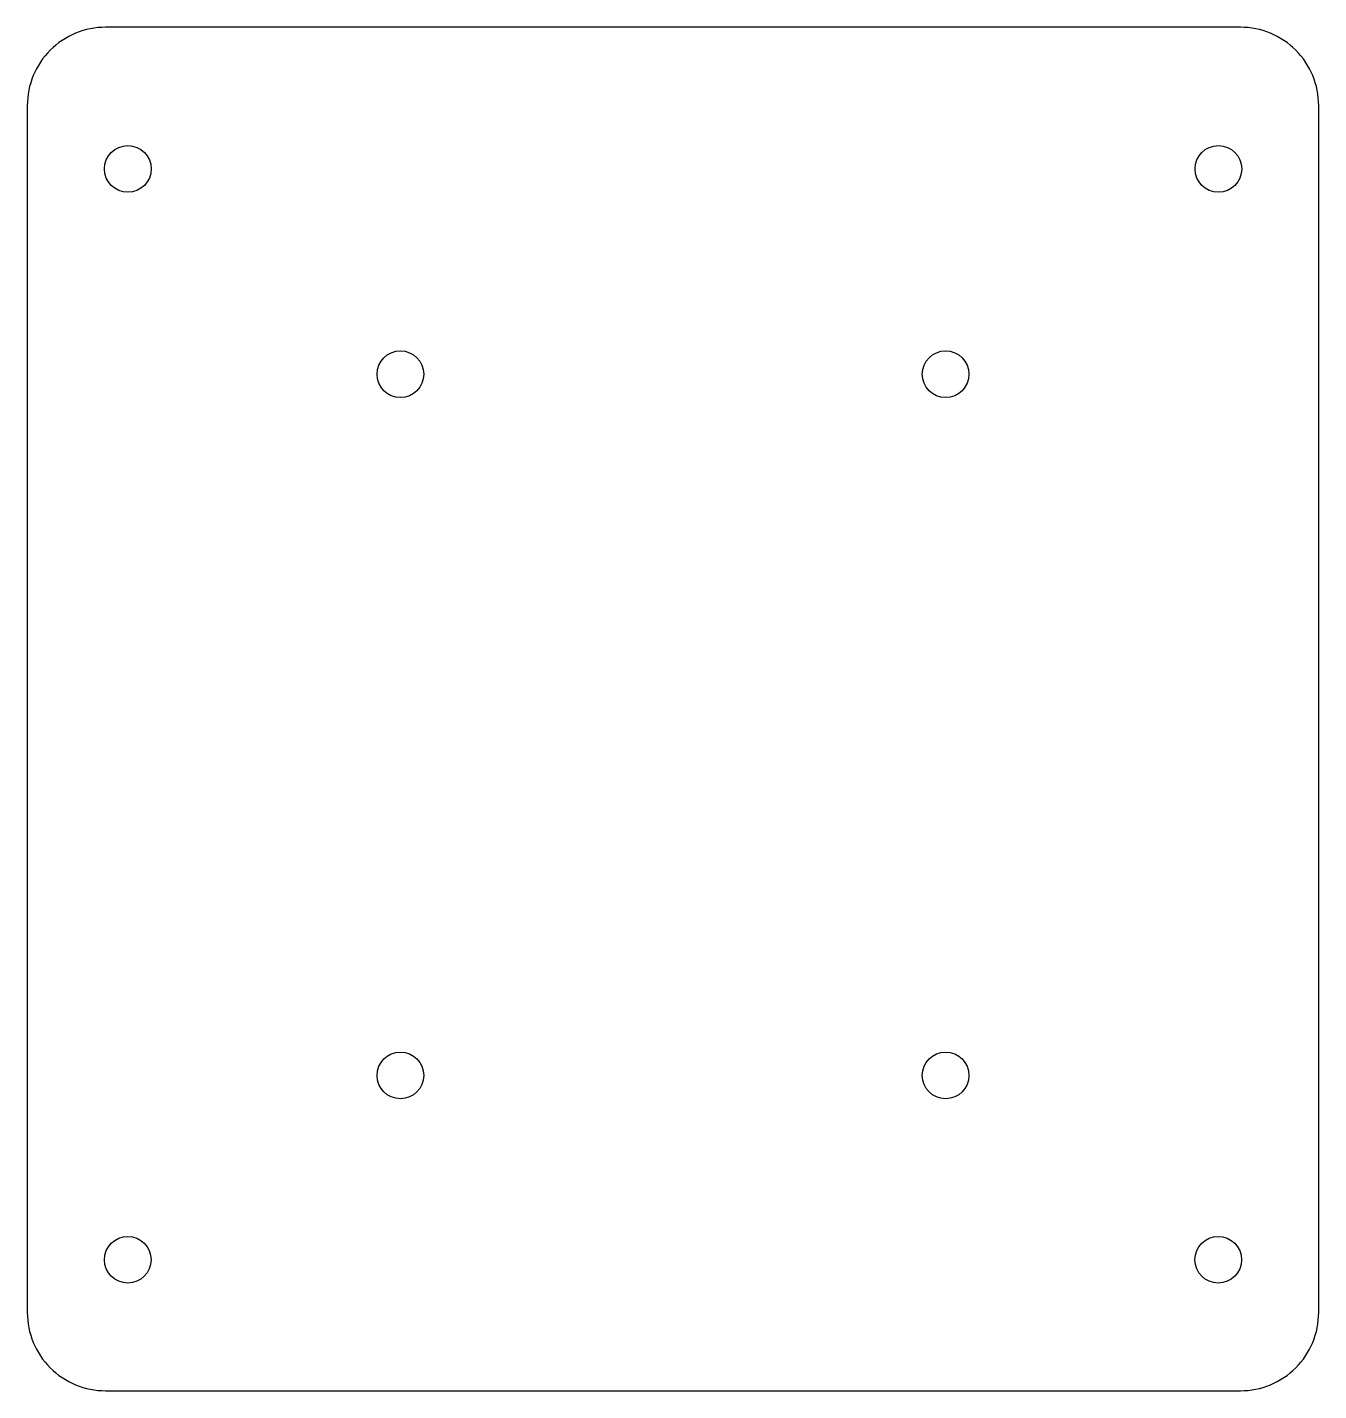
# Model space of a CAD drawing. Header units: millimetres. Extents: x -83 to 83, y -87 to 88.
import ezdxf

# ---------------------------------------------------------------- set-up
doc = ezdxf.new("R2010")
doc.units = ezdxf.units.MM
doc.layers.get('0').update_dxf_attribs({"linetype": 'CONTINUOUS'})

msp = doc.modelspace()

# ---------------------------------------------------------------- linework, layer by layer
msp.add_lwpolyline([(-72.85, -87.5), (72.85, -87.5, 0.414214), (82.9, -77.45), (82.9, 77.45, 0.414214), (72.85, 87.5), (-72.85, 87.5, 0.414214), (-82.9, 77.45), (-82.9, -77.45, 0.414214)], format="xyb", close=True)
for centre in [(-69.99, 69.32), (70.02, 69.32), (-35, 42.97), (35, 42.97), (-35, -47.03), (35, -47.03), (-70, -70.69), (70, -70.69)]:
    msp.add_circle(centre, 3)

doc.saveas('drawing.dxf')
